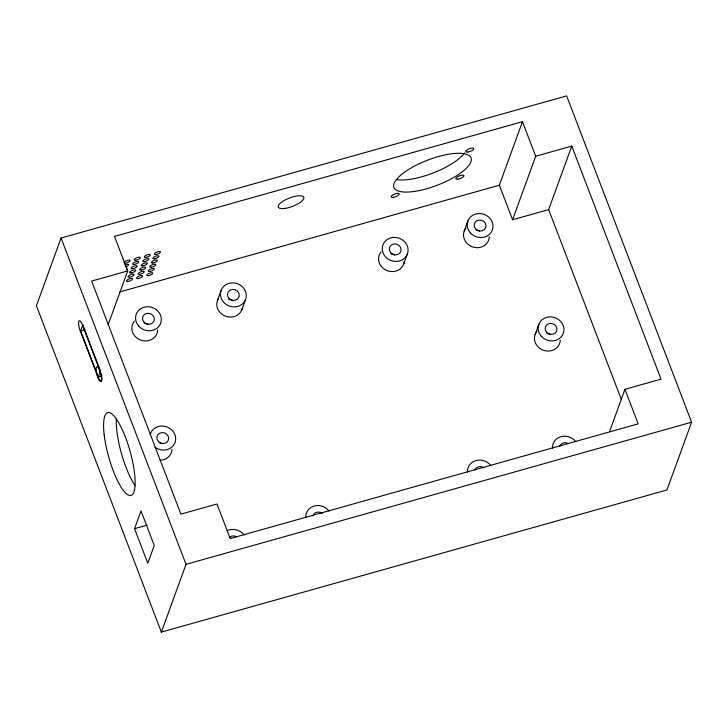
<?xml version="1.0" encoding="UTF-8"?>
<svg xmlns="http://www.w3.org/2000/svg" width="728" height="728" viewBox="0 0 728 728"><rect width="100%" height="100%" fill="white"/><g stroke="black" fill="none" stroke-linecap="round" stroke-linejoin="round"><path stroke-width="1.09" d="M61.061 238.029L36.4 305.796L161.361 632.104L666.939 489.971L691.6 422.204L566.639 95.896L61.061 238.029L186.022 564.337L161.361 632.104M108.062 324.934L127.719 270.934L114.487 236.391L522.467 121.685L535.699 156.238L512.576 219.765L548.648 209.628L571.771 146.091L535.699 156.238M217.481 300.455L221.185 290.281M134.543 528.692L141.014 510.91L154.245 545.454L147.775 563.245L134.543 528.692L147.256 525.115M241.887 309.673L245.582 299.508A13.04 11.866 20 0 0 230.94 282.983A13.04 11.866 20 0 0 223.623 302.193A13.04 11.866 20 0 0 245.582 299.508M403.667 264.191L407.371 254.026A13.04 11.866 20 0 0 392.729 237.501A13.04 11.866 20 0 0 385.412 256.711A13.04 11.866 20 0 0 407.371 254.026M464.2 231.085L467.904 220.921M512.576 219.765L499.344 185.221L522.467 121.685M535.153 334.452L538.847 324.288M609.536 431.649L624.952 389.298L661.024 379.151L571.771 146.091M127.719 270.934L91.637 281.081L180.89 514.141L216.971 503.994L230.203 538.547L638.174 423.851L624.952 389.298M119.802 291.919L499.344 185.221M80.28 330.994A7.608 1.956 74.3 0 1 78.779 321.312A7.608 1.956 74.3 0 1 82.437 325.061L100.073 371.125A7.608 1.956 74.3 0 1 101.574 380.808A7.608 1.956 74.3 0 1 97.916 377.059L80.28 330.994L85.049 329.648M97.916 377.059L102.157 375.866M186.022 564.337L691.6 422.204M548.648 209.628L621.266 399.253M134.935 485.294A43.043 11.066 74.3 0 1 116.407 418.536M150.196 434.616A13.04 11.866 20 0 1 167.413 427.136A13.04 11.866 20 0 1 174.065 444.508A13.04 11.866 20 0 1 155.028 447.219M171.972 449.294A13.04 11.866 20 0 1 159.969 460.242M159.232 442.742A5.979 5.442 20 0 1 162.117 443.689M157.648 330.012A13.04 11.866 20 0 1 140.495 340.022A13.04 11.866 20 0 1 134.416 321.166M144.335 323.432A5.979 5.442 20 0 1 147.793 324.397M242.488 307.316A13.04 11.866 20 0 1 225.443 316.143A13.04 11.866 20 0 1 218.609 298.271M228.71 299.59A5.979 5.442 20 0 1 233.233 300.864M305.769 517.663A13.04 11.866 20 0 1 314.241 506.033A13.04 11.866 20 0 1 329.101 511.101M312.885 515.97A5.979 5.442 20 0 1 322.204 513.358M560.26 340.131A13.04 11.866 20 0 1 543.097 350.15A13.04 11.866 20 0 1 537.018 331.295M546.937 333.561A5.979 5.442 20 0 1 550.395 334.525M489.307 236.764A13.04 11.866 20 0 1 472.154 246.774A13.04 11.866 20 0 1 466.075 227.928M476.567 230.212A5.979 5.442 20 0 1 479.452 231.158M404.268 261.834A13.04 11.866 20 0 1 386.604 270.406A13.04 11.866 20 0 1 381.135 251.806M391.054 254.072A5.979 5.442 20 0 1 394.512 255.037M552.488 448.302A13.04 11.866 20 0 1 560.96 436.673A13.04 11.866 20 0 1 575.821 441.741M559.614 446.61A5.979 5.442 20 0 1 568.413 443.652M467.558 472.181A13.04 11.866 20 0 1 476.021 460.551A13.04 11.866 20 0 1 490.89 465.62M474.847 469.951A5.979 5.442 20 0 1 483.984 467.867M227.172 530.73A13.04 11.866 20 0 1 244.162 534.98M229.366 537.464A5.979 5.442 20 0 1 236.755 536.891M464.555 152.926A41.305 13.441 -21 0 1 433.651 172.782A41.305 13.441 -21 0 1 396.533 179.634M124.87 264.947A3.258 1.065 -21 0 1 128.601 264.646A3.258 1.065 -21 0 1 125.653 266.912M126.29 268.532A3.258 1.065 -21 0 1 126.663 269.724M124.124 262.317A3.258 1.065 -21 0 1 128.856 260.069A3.258 1.065 -21 0 1 128.82 261.934A3.258 1.065 -21 0 1 124.106 262.844M82.801 324.961L80.644 330.885L98.28 376.958L100.437 371.025L82.801 324.961M96.251 370.898A7.608 1.956 74.3 0 0 100.974 381.445A7.608 1.956 74.3 0 0 99.527 370.015A7.608 1.956 74.3 0 0 96.251 370.898M158.294 441.405A5.979 5.442 20 0 0 168.359 440.176A5.979 5.442 20 0 0 161.652 432.605A5.979 5.442 20 0 0 158.294 441.405M138.693 326.071A13.04 11.866 20 0 0 160.642 323.387A13.04 11.866 20 0 0 146 306.861A13.04 11.866 20 0 0 138.693 326.071M143.971 322.122A5.979 5.442 20 0 0 154.036 320.884A5.979 5.442 20 0 0 147.329 313.313A5.979 5.442 20 0 0 143.971 322.122M228.911 298.243A5.979 5.442 20 0 0 238.975 297.006A5.979 5.442 20 0 0 232.268 289.435A5.979 5.442 20 0 0 228.911 298.243M541.295 336.2A13.04 11.866 20 0 0 563.254 333.515A13.04 11.866 20 0 0 548.612 316.989A13.04 11.866 20 0 0 541.295 336.2M546.573 332.25A5.979 5.442 20 0 0 556.638 331.012A5.979 5.442 20 0 0 549.931 323.441A5.979 5.442 20 0 0 546.573 332.25M470.343 232.833A13.04 11.866 20 0 0 492.301 230.148A13.04 11.866 20 0 0 477.659 213.623A13.04 11.866 20 0 0 470.343 232.833M475.63 228.883A5.979 5.442 20 0 0 485.694 227.646A5.979 5.442 20 0 0 478.988 220.074A5.979 5.442 20 0 0 475.63 228.883M390.69 252.762A5.979 5.442 20 0 0 400.755 251.524A5.979 5.442 20 0 0 394.048 243.953A5.979 5.442 20 0 0 390.69 252.762M414.105 191.473A41.305 13.441 -21 0 0 471.316 159.141A41.305 13.441 -21 0 0 411.975 167.467A41.305 13.441 -21 0 0 414.105 191.473M284.939 208.417A13.696 4.459 -21 0 0 303.904 197.698A13.696 4.459 -21 0 0 284.229 200.455A13.696 4.459 -21 0 0 284.939 208.417M131.14 272.927A3.258 1.065 -21 0 0 135.654 270.379A3.258 1.065 -21 0 0 130.967 271.034A3.258 1.065 -21 0 0 131.14 272.927M134.216 264.455A3.258 1.065 -21 0 0 138.739 261.907A3.258 1.065 -21 0 0 134.052 262.562A3.258 1.065 -21 0 0 134.216 264.455M129.593 277.168A3.258 1.065 -21 0 0 134.116 274.611A3.258 1.065 -21 0 0 129.429 275.266A3.258 1.065 -21 0 0 129.593 277.168M132.678 268.696A3.258 1.065 -21 0 0 137.192 266.139A3.258 1.065 -21 0 0 132.514 266.794A3.258 1.065 -21 0 0 132.678 268.696M144.335 261.616A3.258 1.065 -21 0 0 148.849 259.059A3.258 1.065 -21 0 0 144.162 259.723A3.258 1.065 -21 0 0 144.335 261.616M141.25 270.088A3.258 1.065 -21 0 0 145.764 267.531A3.258 1.065 -21 0 0 141.077 268.195A3.258 1.065 -21 0 0 141.25 270.088M139.703 274.32A3.258 1.065 -21 0 0 144.226 271.772A3.258 1.065 -21 0 0 139.539 272.427A3.258 1.065 -21 0 0 139.703 274.32M142.788 265.847A3.258 1.065 -21 0 0 147.311 263.299A3.258 1.065 -21 0 0 142.624 263.955A3.258 1.065 -21 0 0 142.788 265.847M467.986 151.997A4.35 1.411 -21 0 0 473.837 148.548A4.35 1.411 -21 0 0 467.449 149.577A4.35 1.411 -21 0 0 467.986 151.997M458.121 179.097A4.35 1.411 -21 0 0 463.973 175.657A4.35 1.411 -21 0 0 457.584 176.686A4.35 1.411 -21 0 0 458.121 179.097M393.402 197.297A4.35 1.411 -21 0 0 399.253 193.848A4.35 1.411 -21 0 0 392.865 194.877A4.35 1.411 -21 0 0 393.402 197.297M104.168 434.671A43.043 11.066 74.3 0 0 130.649 495.55A43.043 11.066 74.3 0 0 123.278 431.895A43.043 11.066 74.3 0 0 104.168 434.671M155.983 254.536A3.258 1.065 -21 0 0 160.497 251.988A3.258 1.065 -21 0 0 155.819 252.643A3.258 1.065 -21 0 0 155.983 254.536M154.445 258.777A3.258 1.065 -21 0 0 158.959 256.22A3.258 1.065 -21 0 0 154.272 256.875A3.258 1.065 -21 0 0 154.445 258.777M152.898 263.008A3.258 1.065 -21 0 0 157.421 260.451A3.258 1.065 -21 0 0 152.734 261.115A3.258 1.065 -21 0 0 152.898 263.008M151.36 267.24A3.258 1.065 -21 0 0 155.874 264.692A3.258 1.065 -21 0 0 151.187 265.347A3.258 1.065 -21 0 0 151.36 267.24M149.822 271.48A3.258 1.065 -21 0 0 154.336 268.923A3.258 1.065 -21 0 0 149.649 269.588A3.258 1.065 -21 0 0 149.822 271.48M148.275 275.712A3.258 1.065 -21 0 0 152.789 273.164A3.258 1.065 -21 0 0 148.112 273.819A3.258 1.065 -21 0 0 148.275 275.712M138.165 278.56A3.258 1.065 -21 0 0 142.679 276.003A3.258 1.065 -21 0 0 138.002 276.658A3.258 1.065 -21 0 0 138.165 278.56M128.055 281.399A3.258 1.065 -21 0 0 132.569 278.851A3.258 1.065 -21 0 0 127.882 279.507A3.258 1.065 -21 0 0 128.055 281.399M145.873 257.384A3.258 1.065 -21 0 0 150.387 254.827A3.258 1.065 -21 0 0 145.709 255.483A3.258 1.065 -21 0 0 145.873 257.384M135.763 260.224A3.258 1.065 -21 0 0 140.276 257.666A3.258 1.065 -21 0 0 135.59 258.331A3.258 1.065 -21 0 0 135.763 260.224"/></g></svg>
